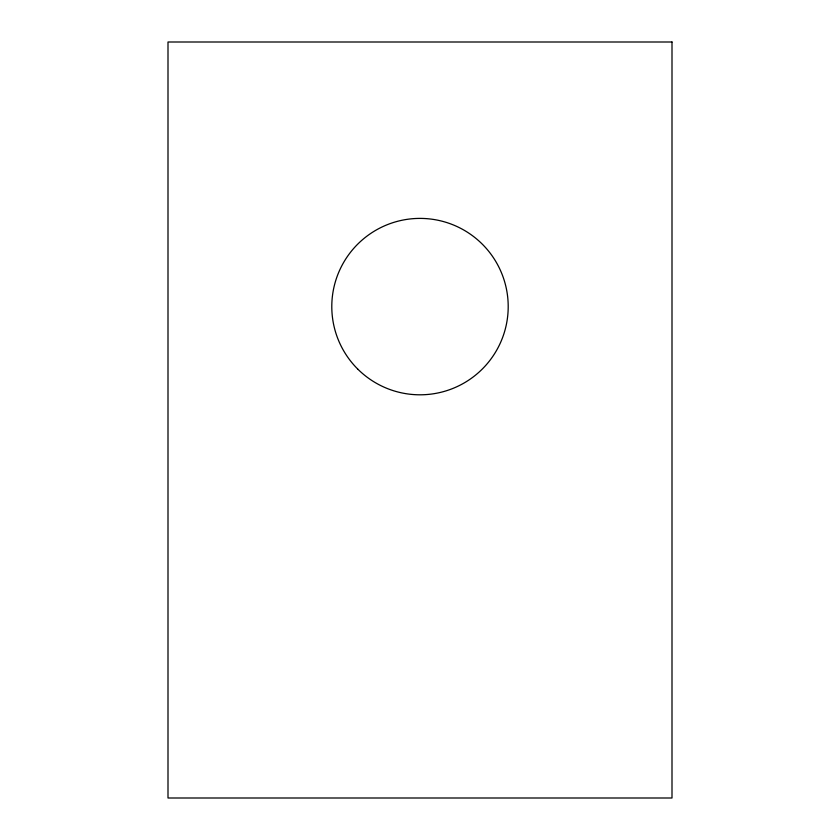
<?xml version="1.0" encoding="UTF-8"?>
<svg xmlns="http://www.w3.org/2000/svg" width="840" height="840" viewBox="0 0 840 840"><rect width="100%" height="100%" fill="white"/><g stroke="black" fill="none" stroke-linecap="round" stroke-linejoin="round"><path stroke-width="1.26" d="M672 42L168 42L168 798L672 798L672 42M357.63 368.97A88.2 88.2 0 0 0 505.197 329.427A88.2 88.2 0 0 0 397.173 221.403A88.2 88.2 0 0 0 357.63 368.97"/></g></svg>
